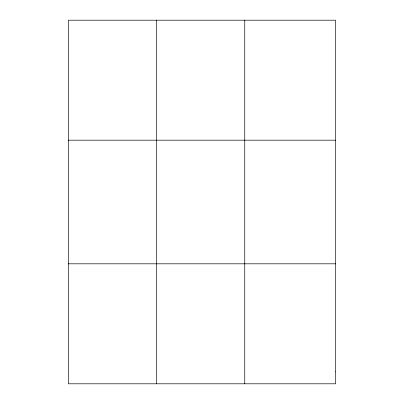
<?xml version="1.0" encoding="UTF-8"?>
<svg xmlns="http://www.w3.org/2000/svg" width="404" height="404" viewBox="0 0 404 404"><rect width="100%" height="100%" fill="white"/><g stroke="black" fill="none" stroke-linecap="round" stroke-linejoin="round"><path stroke-width="0.61" d="M156.575 383.8L156.575 20.2M244.753 383.8L244.753 20.2M68.397 140.188L335.603 140.188M68.397 263.812L335.603 263.812M335.603 371.801L335.603 383.8L68.397 383.8L68.397 20.2L335.603 20.2L335.603 371.801"/></g></svg>
